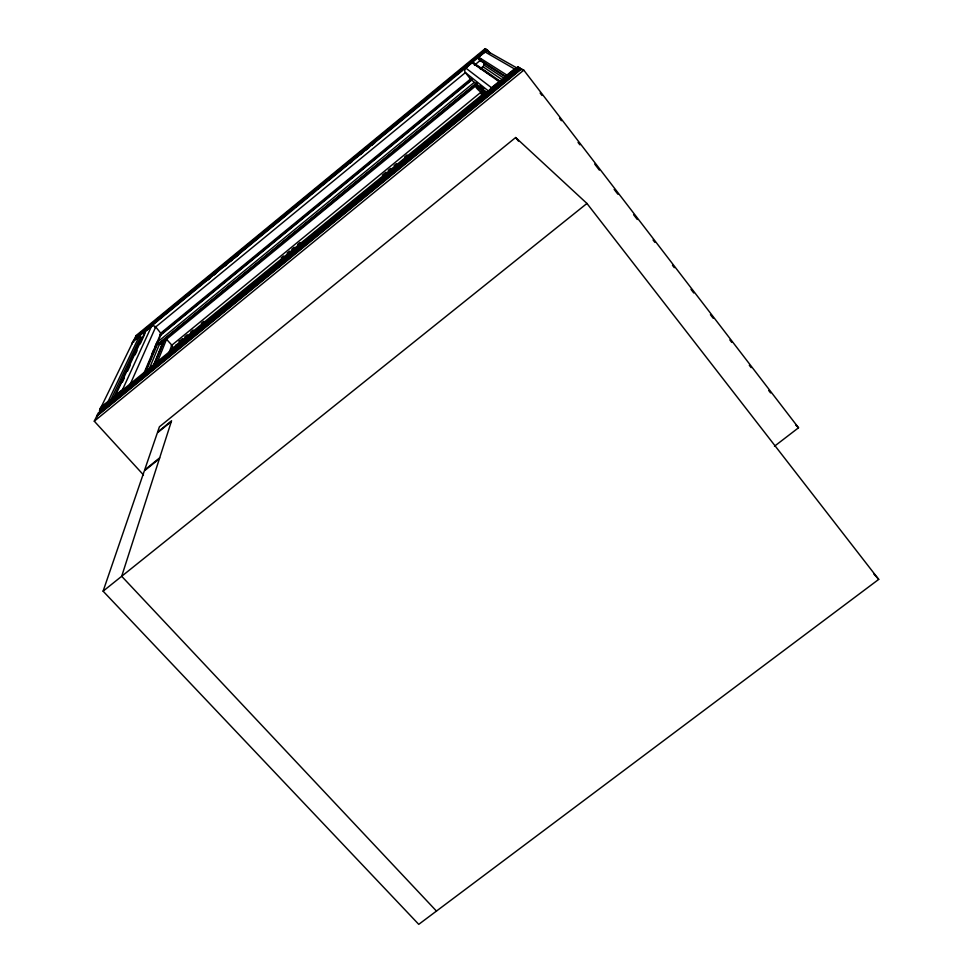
<?xml version="1.0" encoding="UTF-8"?>
<svg xmlns="http://www.w3.org/2000/svg" width="973" height="973" viewBox="0 0 973 973"><rect width="100%" height="100%" fill="white"/><g stroke="black" fill="none" stroke-linecap="round" stroke-linejoin="round"><path stroke-width="1.46" d="M487.704 51.301L485.162 48.65L135.916 335.697L135.429 338.154L143.931 331.744M508.125 78.217L519.874 68.609L518.937 67.478L517.77 66.809L100.73 407.942L99.526 410.424L100.28 411.713M436.463 911.069L121.686 576.284L171.564 420.798L157.59 432.146L159.414 426.794L515.654 137.521L586.95 203.466L878.716 579.385L418.755 924.35L103.102 591.17L144.308 470.92L159.414 458.697M169.18 352.165L171.856 345.172L166.225 338.92L163.744 340.051L164.06 341.389M157.127 362.674L166.578 339.2M154.853 363.902L164.96 339.054M153.637 364.899L163.817 339.991M153.564 366.006L163.744 341.024M149.66 367.83L159.536 344.065A19.253 18.426 22 0 0 162.807 344.551M145.597 370.774L161.299 333.885L155.716 326.928A3.089 2.943 22.2 0 0 151.399 326.527L145.257 331.586L145.257 333.046M146.145 370.968L157.881 343.08A3.077 2.931 20.7 0 0 159.536 344.065M152.056 353.613L153.843 349.416M155.023 346.619L156.811 342.423M143.943 373.243L161.032 332.924M129.506 385.831L155.716 326.928M115.264 396.789A1.35 1.277 18.5 0 1 115.568 395.257L122.61 389.492L151.399 326.527M122.428 382.085L124.337 377.998M127.499 371.187L130.041 365.739M135.113 354.841L137.023 350.754M140.185 343.943L144.624 334.408M121.357 382.316L122.622 379.604M128.314 367.429L129.591 364.717M115.568 395.257L145.366 331.489M113.196 398.711L141.681 337.959L140.319 336.549L139.163 336.585L133.033 341.62L101.168 407.03A3.612 3.393 18.2 0 0 100.608 411.482M110.74 400.11L140.671 336.828M101.168 407.03L108.198 401.29L139.042 336.67M143.493 474.946L94.284 421.187L96.631 416.371L521.601 68.937L523.79 70.153L798.529 427.767L774.484 446.23M97.482 416.87A3.637 0.973 49.4 0 1 97.093 415.41L98.322 412.905L520.032 68.074L522.683 70.397M133.715 342.095A3.065 0.681 49.5 0 1 133.35 340.951L134.225 339.188L486.743 49.526L489.747 52.627L515.702 67.295M176.356 344.989L171.856 349.076A3.065 2.931 19.7 0 0 171.856 345.172M141.754 338.859L141.742 338.045M489.747 52.627A3.199 3.101 -80.4 0 0 485.381 52.141C483.824 52.141 474.252 59.548 480.844 60.435M477.232 83.167C471.467 86.743 482.17 92.386 484.153 95.184M135.077 337.412L485.928 49.076M147.458 328.85L150.973 325.955M153.32 324.033L155.668 322.099M159.195 319.205L161.542 317.271M165.069 314.376L167.417 312.455M169.764 310.521L173.279 307.626M175.627 305.704L177.974 303.771M180.321 301.837L183.848 298.942M186.196 297.02L189.723 294.126M192.07 292.192L287.169 214.06M295.378 207.31L297.726 205.376M301.253 202.481L303.6 200.547M305.948 198.626L309.475 195.731M311.822 193.797L315.337 190.903M317.685 188.981L320.044 187.047M322.391 185.113L325.906 182.219M328.254 180.297L424.532 101.192M431.574 95.403L433.922 93.469M437.436 90.574L439.796 88.652M443.311 85.758L445.658 83.824M448.006 81.902L451.533 79.008M453.88 77.074L462.102 70.324M464.449 68.39L467.964 65.495M470.312 63.573L472.659 61.64M477.354 57.784L486.755 50.061M133.35 340.951L487.522 49.964M207.881 280.005L210.229 278.071M213.744 275.177L216.103 273.243M224.313 266.493L226.66 264.571M230.187 261.676L232.535 259.742M234.882 257.809L238.409 254.914M349.964 163.269L352.311 161.336M360.533 154.585L362.88 152.652M366.395 149.757L368.743 147.835M372.27 144.941L374.617 143.007M472.087 79.287L470.555 79.214L465.398 72.61A3.187 3.101 -81.8 0 1 465.897 68.146C468.098 67.028 472.963 59.11 475.043 64.692M155.023 327.5L465.082 72.878M474.471 65.155L481.526 59.377M480.188 68.84L482.863 66.65A3.187 3.101 -80.4 0 0 483.934 64.972A19.959 19.424 -83.2 0 0 484.408 62.552M160.338 333.496L471.309 78.399M162.576 332.766L471.723 79.202M160.022 335.077L471.929 79.251M159.779 335.43L160.922 334.493M160.618 335.211L471.917 79.908M156.945 342.508L474.009 82.596M158.088 343.98L476.381 83.131M158.234 344.393L476.879 83.277M194.174 315.593L196.522 313.671M200.049 310.788L202.396 308.855M205.911 305.972L208.258 304.05M210.618 302.129L214.133 299.234M216.48 297.312L218.828 295.391M221.175 293.469L224.702 290.574M227.05 288.653L262.272 259.791M302.202 227.074L304.549 225.152M308.064 222.27L310.411 220.348M312.759 218.414L316.286 215.532M318.633 213.61L326.855 206.872M329.202 204.95L332.73 202.068M335.077 200.134L366.772 174.167M410.217 138.567L412.564 136.646M416.091 133.751L418.439 131.829M420.786 129.908L424.313 127.013M426.661 125.091L429.008 123.17M431.355 121.248L434.87 118.365M437.218 116.432L472.452 87.57M160.022 344.576L163.537 341.693M165.884 339.772L476.6 85.186M171.224 345.683L481.562 91.705M178.983 341.559L182.51 338.677M184.858 336.755L187.217 334.821M190.744 331.939L193.092 330.017M201.326 323.279L203.673 321.358M281.258 257.881L283.605 255.96M287.132 253.077L289.48 251.143M291.839 249.222L294.187 247.3M297.714 244.418L300.061 242.496M382.353 175.164L385.88 172.282M388.227 170.36L390.574 168.438M394.101 165.544L396.449 163.622M404.683 156.896L407.03 154.962M175.833 345.354L483.18 93.919M490.137 90.234A3.734 3.637 -75.5 0 1 491.499 87.716L499.027 81.562A1.399 1.362 -75.7 0 1 500.548 81.428M506.459 76.587A1.411 1.362 -75.5 0 1 506.933 75.103L514.474 68.925A3.758 3.637 -74.9 0 1 517.174 68.122M99.55 410.375L518.877 67.417M101.46 410.752L104.987 407.869M107.334 405.948L110.861 403.065M115.556 399.222L184.906 342.52M187.254 340.599L190.781 337.716M193.128 335.782L195.488 333.861M197.835 331.939L201.362 329.056M203.71 327.135L281.282 263.707M283.63 261.786L285.989 259.864M288.336 257.942L291.864 255.06M294.211 253.138L376.49 185.867M380.017 182.985L382.365 181.051M384.712 179.129L388.239 176.247M390.587 174.325L472.866 107.054M475.213 105.133L478.74 102.25M481.088 100.328L489.322 93.603M491.669 91.681L503.418 82.073M97.093 415.41L521.163 68.694M94.284 421.187L523.79 70.153M171.321 421.54L157.322 432.912L144.612 470.032L159.681 457.821M103.102 591.17L586.95 203.466M483.581 93.967L482.462 94.563L481.659 93.907L483.532 96.303M517.77 66.809L519.035 68.742M488.847 52.287L489.601 52.98M485.381 52.141L514.474 68.925M478.984 57.395L506.933 75.103M478.789 59.073L506.69 77.074M479.75 60.314L506.605 77.743M483.934 64.972L503.953 78.193M482.863 66.65L502.737 80.078M473.912 63.075L499.721 80.929M476.113 65.179L490.951 75.493M497.13 79.786L499.611 81.513M472.282 62.892L499.027 81.562M465.897 68.146L491.499 87.716M465.398 72.61L488.58 91.109M480.2 85.819L483.666 88.628M470.458 79.105L487.643 93.104M475.931 84.213L486.172 92.593M475.748 85.879L484.822 93.42M795.646 424.933L798.529 427.767M873.657 573.742L878.716 579.385M179.373 340.732L181.379 342.995M488.653 52.08L486.78 49.623M515.654 137.521L518.463 141.121M481.076 93.809L482.936 96.205M540.112 93.031L541.961 95.439M559.548 118.317L561.397 120.725M578.059 142.411L579.908 144.819M594.722 164.084L599.344 170.117M614.158 189.382L617.867 194.199M633.593 214.68L637.303 219.497M653.041 239.966L654.89 242.374M672.477 265.264L674.325 267.672M690.988 289.358L693.761 292.97M710.424 314.644L713.209 318.256M729.859 339.942L731.72 342.35M749.307 365.24L751.156 367.648M768.743 390.526L770.592 392.934M520.725 69.095L520.069 68.171M486.062 50.012L485.15 48.686M135.916 335.697A3.016 0.669 49.5 0 1 136.719 335.904M100.73 407.942A3.588 0.949 49.4 0 1 101.739 408.064M122.61 389.492A3.612 3.418 18.4 0 1 125.201 388.714M108.198 401.29A1.35 1.277 18.5 0 1 109.973 401.326M132 344.004A3.077 2.931 21.7 0 1 133.033 341.62M518.086 68.353A3.758 3.637 -74.9 0 1 518.524 68.56M483.253 93.517A3.162 3.089 -77.1 0 1 480.784 92.338M144.077 330.552L147.957 327.366L144.077 330.552M476.308 57.541L472.197 60.91L476.308 57.541M114.765 398.577L110.131 402.615L114.765 398.577M507.395 77.731L502.457 81.647L507.395 77.731"/></g></svg>
